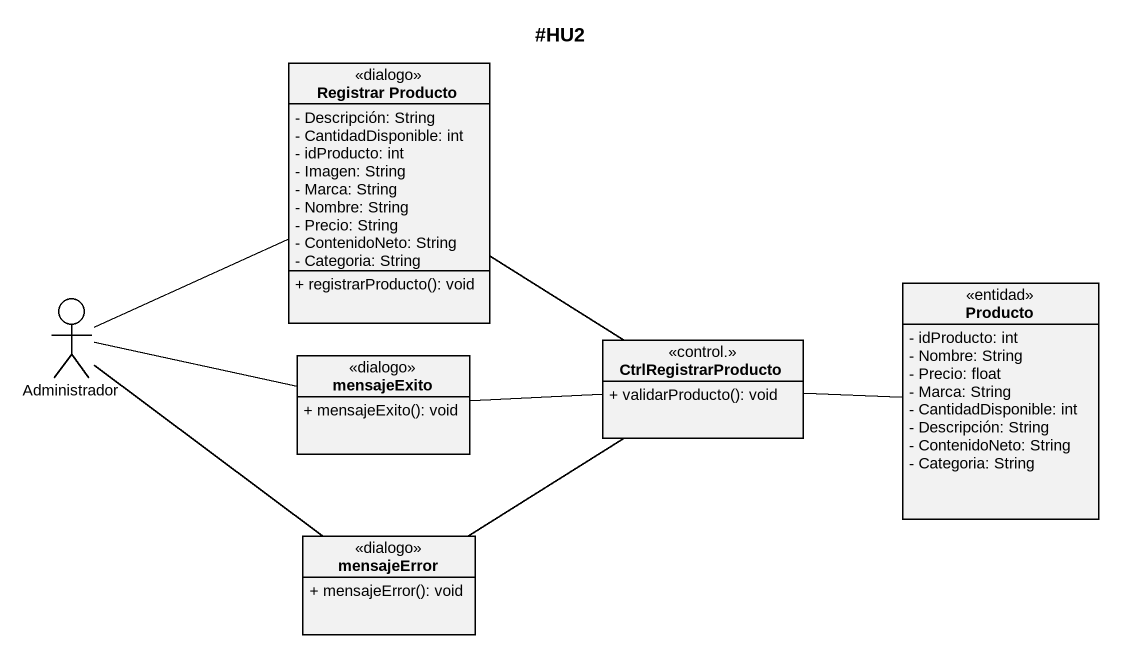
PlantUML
@startuml
title #HU2
allowmixing
hide circle
hide empty members
skinparam classAttributeIconSize 0
class "Registrar Producto" as Registrar_Producto <<dialogo>> {
  - Descripción: String
  - CantidadDisponible: int
  - idProducto: int
  - Imagen: String
  - Marca: String
  - Nombre: String
  - Precio: String
  - ContenidoNeto: String
  - Categoria: String
  + registrarProducto(): void
}
actor Administrador
class Producto <<entidad>> {
  - idProducto: int
  - Nombre: String
  - Precio: float
  - Marca: String
  - CantidadDisponible: int
  - Descripción: String
  - ContenidoNeto: String
  - Categoria: String
}
class mensajeExito <<dialogo>> {
  + mensajeExito(): void
}
class CtrlRegistrarProducto <<control.>> {
  + validarProducto(): void
}
class mensajeError <<dialogo>> {
  + mensajeError(): void
}
Registrar_Producto -- CtrlRegistrarProducto
Administrador -right- Registrar_Producto
mensajeExito -left- Administrador
CtrlRegistrarProducto -right- Producto
CtrlRegistrarProducto -left- mensajeExito
CtrlRegistrarProducto -- mensajeError
mensajeError -up- Administrador
@enduml
